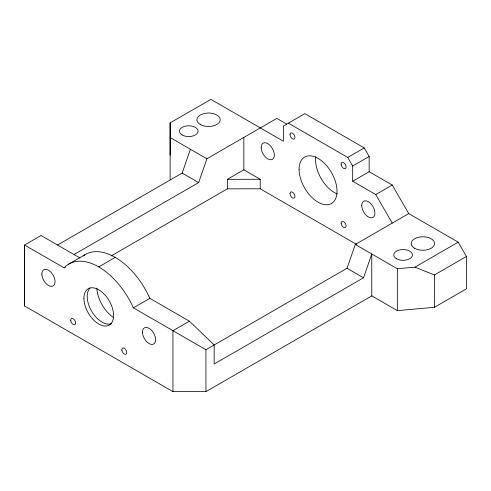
<?xml version="1.0" encoding="UTF-8"?>
<svg xmlns="http://www.w3.org/2000/svg" width="491" height="491" viewBox="0 0 491 491"><rect width="100%" height="100%" fill="white"/><g stroke="black" fill="none" stroke-linecap="round" stroke-linejoin="round"><path stroke-width="0.74" d="M83.194 255.964A59.571 34.395 60 0 1 149.865 298.332L189.44 321.182L214.168 344.983L214.168 364.021L363.536 277.783L371.779 253.988L371.779 295.877L205.925 391.634L172.949 391.634L24.55 305.948L24.55 245.021L41.041 235.496L79.953 257.965M170.131 179.448L170.131 122.885L210.872 99.366L283.424 141.255L283.424 126.021L304.862 113.648L364.218 147.92L369.164 156.482L369.164 171.715L392.254 185.046L408.739 213.603L458.207 242.167L466.45 256.449L466.45 288.818L434.437 307.298L397.342 310.631L371.779 295.877M111.267 255.885L227.364 188.851L227.364 179.332L243.849 169.812L243.849 137.443M356.503 244.377L260.218 188.783L260.218 179.264L243.849 169.812M392.248 223.123L375.762 194.565L352.679 181.234L352.679 166.007L347.732 157.439L288.37 123.167M397.342 310.631L397.342 268.743L355.294 244.463L347.045 268.264L205.925 349.739L205.925 391.634M434.437 307.298L434.437 274.935L466.45 256.449M57.355 245.119L182.161 173.065L190.404 149.264M74.153 254.461L198.646 182.584L206.895 158.783L276.826 118.405L286.719 124.119M68.409 264.293L84.9 254.774M24.55 305.948L24.55 245.021L64.125 267.865L65.444 267.104M98.752 266.914L115.238 257.394M347.732 157.439L364.218 147.92M352.679 166.007L369.164 156.482M64.125 267.865A59.571 34.395 60 0 1 133.374 307.851L149.865 298.332M352.679 181.234L369.164 171.715M375.762 194.565L392.254 185.046M189.44 321.182L172.949 330.701L172.949 391.634M355.294 244.463L408.739 213.603M397.342 268.743L414.907 267.165L458.207 242.167M227.364 179.332L260.218 179.264M227.364 188.851L260.218 188.783M414.907 267.165L434.437 274.935M170.131 137.56L206.895 158.783M182.161 173.065L198.646 182.584M347.045 268.264L363.536 277.783M133.374 307.851L205.925 349.739M170.131 122.891L170.131 155.254M337.366 194.049A26.815 15.485 60 0 1 315.787 156.672M111.389 323.704A20.984 12.115 60 0 1 91.835 311.527A20.984 12.115 60 0 1 90.037 287.99M113.433 317.554A26.115 15.08 60 0 1 96.813 288.125M341.135 164.098A3.498 2.019 60 0 0 344.842 168.714A3.498 2.019 60 0 0 344.842 163.767A3.498 2.019 60 0 0 341.135 164.098M341.153 223.497A3.498 2.019 60 0 0 345.105 227.689A3.498 2.019 60 0 0 344.565 222.466A3.498 2.019 60 0 0 341.153 223.497M290.021 134.589A3.498 2.019 60 0 0 293.728 139.205A3.498 2.019 60 0 0 293.728 134.258A3.498 2.019 60 0 0 290.021 134.589M299.087 169.334A26.815 15.485 60 0 0 327.534 204.722A26.815 15.485 60 0 0 327.534 166.799A26.815 15.485 60 0 0 299.087 169.334M290.021 193.614A3.498 2.019 60 0 0 293.728 198.229A3.498 2.019 60 0 0 293.728 193.282A3.498 2.019 60 0 0 290.021 193.614M83.912 298.332A20.984 12.115 60 0 0 106.166 326.018A20.984 12.115 60 0 0 106.166 296.343A20.984 12.115 60 0 0 83.912 298.332M70.716 320.224A3.498 2.019 60 0 0 74.429 324.839A3.498 2.019 60 0 0 74.429 319.893A3.498 2.019 60 0 0 70.716 320.224M121.854 350.108A3.498 2.019 60 0 0 125.806 354.299A3.498 2.019 60 0 0 125.26 349.083A3.498 2.019 60 0 0 121.854 350.108M41.864 274.052A9.329 5.383 60 0 0 51.758 286.363A9.329 5.383 60 0 0 51.758 273.168A9.329 5.383 60 0 0 41.864 274.052M142.445 332.125A9.329 5.383 60 0 0 152.339 344.43A9.329 5.383 60 0 0 152.339 331.241A9.329 5.383 60 0 0 142.445 332.125M361.744 205.514A9.329 5.383 60 0 0 371.638 217.82A9.329 5.383 60 0 0 371.638 204.63A9.329 5.383 60 0 0 361.744 205.514M261.163 147.441A9.329 5.383 60 0 0 271.057 159.747A9.329 5.383 60 0 0 271.057 146.557A9.329 5.383 60 0 0 261.163 147.441M182.161 134.982A9.329 5.383 0 0 0 197.763 132.57A9.329 5.383 0 0 0 186.341 125.972A9.329 5.383 0 0 0 182.161 134.982M200.297 124.511A11.661 6.733 0 0 0 219.802 121.498A11.661 6.733 0 0 0 205.526 113.249A11.661 6.733 0 0 0 200.297 124.511M396.513 258.745A9.329 5.383 0 0 0 412.121 256.333A9.329 5.383 0 0 0 400.693 249.735A9.329 5.383 0 0 0 396.513 258.745M414.65 248.274A11.661 6.733 0 0 0 434.161 245.261A11.661 6.733 0 0 0 419.879 237.012A11.661 6.733 0 0 0 414.65 248.274"/></g></svg>
